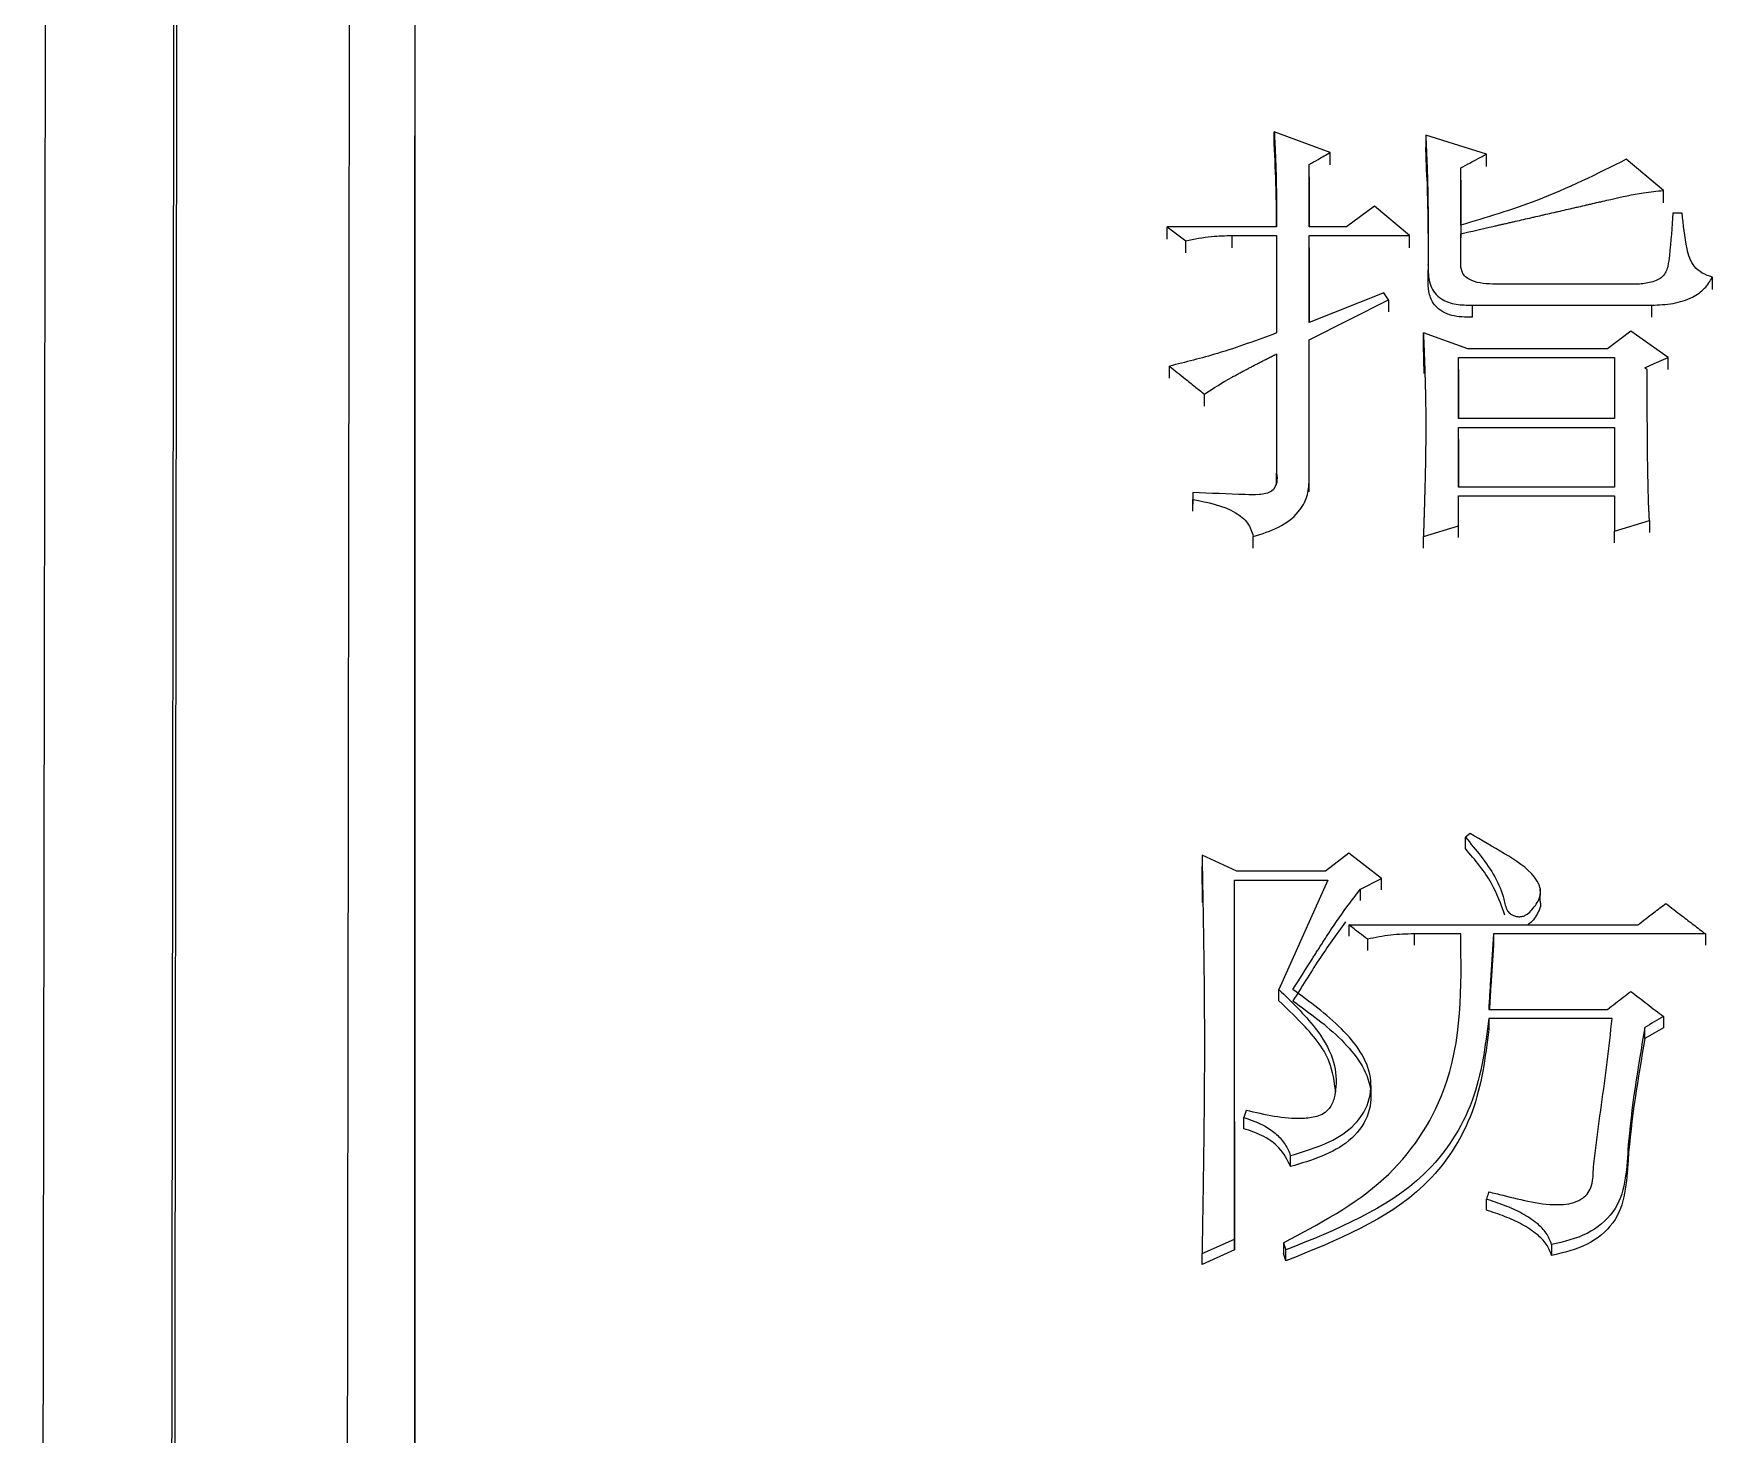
# Model space of a CAD drawing. Header units: millimetres. Extents: x 2085 to 4229, y 754 to 2271.
# Drawn here: x 2586.85 to 2594.64, y 2077.9 to 2084.4 of the extents above; entities that cross this region are included whole.
import ezdxf

# ---------------------------------------------------------------- set-up
doc = ezdxf.new("R2010")
doc.units = ezdxf.units.MM

msp = doc.modelspace()

# ---------------------------------------------------------------- linework, layer by layer
at = {"color": 7, "linetype": 'Continuous', "lineweight": 25}
for p, q in [((2592.8689, 2083.8504), (2592.6093, 2083.9466)), ((2592.6093, 2083.8892), (2592.6093, 2083.9466)), ((2588.6196, 2082.896), (2588.6196, 2083.9272)), ((2593.5937, 2083.8423), (2593.3124, 2083.9306)), ((2593.3124, 2083.9306), (2593.3124, 2083.8735)), ((2593.3174, 2083.7358), (2593.3124, 2083.8732)), ((2592.7716, 2083.5046), (2592.7716, 2083.7942)), ((2592.7716, 2083.7372), (2592.7716, 2083.7942)), ((2592.8689, 2083.7933), (2592.8689, 2083.8504)), ((2593.5937, 2083.7853), (2593.5937, 2083.8423)), ((2594.4158, 2083.6736), (2594.2428, 2083.8182)), ((2592.7716, 2083.737), (2592.7716, 2083.5046)), ((2593.4747, 2083.5127), (2593.4747, 2083.7781)), ((2593.4747, 2083.7212), (2593.4747, 2083.7781)), ((2593.4747, 2083.7209), (2593.4747, 2083.4559)), ((2594.4158, 2083.6168), (2594.4158, 2083.6736)), ((2593.0745, 2083.6012), (2592.9447, 2083.5046)), ((2593.2367, 2083.4643), (2593.0745, 2083.6012)), ((2594.5023, 2083.569), (2594.4591, 2083.569)), ((2592.1117, 2083.5046), (2592.1983, 2083.4401)), ((2592.6201, 2083.5046), (2592.1117, 2083.5046)), ((2592.1117, 2083.448), (2592.1117, 2083.5046)), ((2592.9447, 2083.5046), (2592.7716, 2083.5046)), ((2592.1983, 2083.3836), (2592.1983, 2083.4401)), ((2592.4146, 2083.4643), (2592.6201, 2083.4643)), ((2592.4146, 2083.4078), (2592.4146, 2083.4643)), ((2592.6201, 2083.4643), (2592.6201, 2083.0119)), ((2592.7716, 2083.4643), (2593.2367, 2083.4643)), ((2592.7716, 2083.0605), (2592.7716, 2083.4643)), ((2592.7716, 2083.4078), (2592.7716, 2083.4643)), ((2592.7716, 2083.4075), (2592.7716, 2083.0605)), ((2593.2367, 2083.4078), (2593.2367, 2083.4643)), ((2593.4747, 2083.3272), (2593.4747, 2083.4724)), ((2593.4747, 2083.4158), (2593.4747, 2083.4724)), ((2593.3233, 2083.2464), (2593.3233, 2083.303)), ((2594.643, 2083.2144), (2594.643, 2083.2707)), ((2593.1177, 2083.198), (2592.7716, 2083.0605)), ((2592.7716, 2082.9795), (2593.1394, 2083.1656)), ((2593.1394, 2083.1656), (2593.1177, 2083.198)), ((2593.1394, 2083.1656), (2593.1394, 2083.1094)), ((2594.2967, 2083.2384), (2593.637, 2083.2384)), ((2593.5288, 2083.1414), (2594.3617, 2083.1414)), ((2593.5288, 2083.085), (2593.5288, 2083.1414)), ((2594.3617, 2083.0852), (2594.3617, 2083.1414)), ((2593.5072, 2082.9389), (2593.3016, 2083.0119)), ((2593.3016, 2082.9559), (2593.3016, 2083.0119)), ((2594.2644, 2083.02), (2594.1562, 2082.9389)), ((2594.4374, 2082.8984), (2594.2644, 2083.02)), ((2592.7716, 2082.3291), (2592.7716, 2082.9795)), ((2592.7716, 2082.9235), (2592.7716, 2082.9795)), ((2593.3055, 2082.8238), (2593.3016, 2082.9557)), ((2594.1562, 2082.9389), (2593.5072, 2082.9389)), ((2592.1225, 2082.8019), (2592.1225, 2082.8579)), ((2592.6201, 2082.9146), (2592.6201, 2082.3617)), ((2593.4639, 2082.8984), (2594.1886, 2082.8984)), ((2593.4639, 2082.6142), (2593.4639, 2082.8984)), ((2593.4639, 2082.8425), (2593.4639, 2082.8984)), ((2594.1886, 2082.8984), (2594.1887, 2082.6142)), ((2594.4374, 2082.8425), (2594.4374, 2082.8984)), ((2593.4639, 2082.8424), (2593.4639, 2082.6142)), ((2594.3401, 2082.8416), (2594.3293, 2082.8497)), ((2592.2848, 2082.6723), (2592.2848, 2082.728)), ((2594.1887, 2082.6142), (2593.4639, 2082.6142)), ((2593.4639, 2082.5735), (2594.1887, 2082.5735)), ((2593.4639, 2082.2965), (2593.4639, 2082.5735)), ((2593.4639, 2082.518), (2593.4639, 2082.5735)), ((2594.1887, 2082.5735), (2594.1887, 2082.2965)), ((2593.4639, 2082.5179), (2593.4639, 2082.2965)), ((2592.6201, 2082.3064), (2592.6201, 2082.3617)), ((2592.7716, 2082.2739), (2592.7716, 2082.3291)), ((2592.2307, 2082.272), (2592.2307, 2082.2393)), ((2592.2307, 2082.1842), (2592.2307, 2082.2393)), ((2592.2307, 2082.236), (2592.2307, 2082.2168)), ((2594.1887, 2082.2965), (2593.4639, 2082.2965)), ((2593.4639, 2082.2556), (2594.1887, 2082.2556)), ((2593.4639, 2082.1168), (2593.4639, 2082.2556)), ((2593.4639, 2082.2006), (2593.4639, 2082.2556)), ((2594.1887, 2082.2556), (2594.1887, 2082.0922)), ((2593.3016, 2082.0677), (2593.4639, 2082.1168)), ((2593.4639, 2082.0618), (2593.4639, 2082.1168)), ((2594.1887, 2082.0922), (2594.3509, 2082.1413)), ((2594.1887, 2082.0373), (2594.1887, 2082.0922)), ((2594.3509, 2082.1413), (2594.3509, 2082.0863)), ((2592.512, 2082.0128), (2592.512, 2082.0677)), ((2593.3016, 2082.0128), (2593.3016, 2082.0677)), ((2593.518, 2080.6874), (2593.4964, 2080.6708)), ((2592.9555, 2080.5961), (2592.8473, 2080.5131)), ((2593.1069, 2080.4799), (2592.9555, 2080.5961)), ((2593.4964, 2080.6177), (2593.4964, 2080.6708)), ((2592.4363, 2080.5131), (2592.274, 2080.5878)), ((2592.274, 2080.5878), (2592.274, 2080.5348)), ((2592.2764, 2080.3684), (2592.274, 2080.5348)), ((2592.4254, 2080.4715), (2592.8581, 2080.4715)), ((2592.4255, 2078.8051), (2592.4254, 2080.4715)), ((2592.4254, 2080.4187), (2592.4254, 2080.4715)), ((2592.8473, 2080.5131), (2592.4363, 2080.5131)), ((2592.8581, 2080.4715), (2592.631, 2079.9634)), ((2593.0096, 2080.43), (2593.1069, 2080.4799)), ((2593.1069, 2080.427), (2593.1069, 2080.4799)), ((2593.0096, 2080.3772), (2593.0096, 2080.43)), ((2593.8441, 2080.4211), (2593.8441, 2080.4304)), ((2593.8441, 2080.3773), (2593.8441, 2080.4085)), ((2592.9555, 2080.2636), (2594.2968, 2080.2636)), ((2592.9555, 2080.2636), (2592.9555, 2080.211)), ((2593.4747, 2080.222), (2593.2584, 2080.222)), ((2593.2584, 2080.222), (2593.2584, 2080.1694)), ((2594.6105, 2080.222), (2593.6262, 2080.222)), ((2593.6262, 2080.222), (2593.6262, 2080.1694)), ((2594.6105, 2080.222), (2594.6105, 2080.1694)), ((2593.042, 2080.197), (2593.042, 2080.1445)), ((2592.631, 2079.9112), (2592.631, 2079.9634)), ((2593.6045, 2079.8716), (2594.1562, 2079.8716)), ((2594.1778, 2079.8298), (2593.6045, 2079.8298)), ((2593.6045, 2079.8298), (2593.6045, 2079.7777)), ((2594.4158, 2079.8381), (2594.4158, 2079.7861)), ((2594.3293, 2079.736), (2594.3293, 2079.788)), ((2594.4158, 2079.7861), (2594.3293, 2079.736)), ((2593.0584, 2079.4665), (2593.0584, 2079.5182)), ((2592.4255, 2079.3509), (2592.4255, 2078.7544)), ((2592.4795, 2079.4026), (2592.4687, 2079.369)), ((2592.4687, 2079.3175), (2592.4687, 2079.369)), ((2592.6851, 2079.1413), (2592.6851, 2079.1926)), ((2593.5937, 2078.9396), (2593.5937, 2078.9906)), ((2592.274, 2078.7376), (2592.4255, 2078.8051)), ((2592.4255, 2078.7544), (2592.4255, 2078.8051)), ((2592.4255, 2078.7544), (2592.274, 2078.6869)), ((2592.274, 2078.6869), (2592.274, 2078.7376)), ((2592.6526, 2078.7882), (2592.6634, 2078.7545)), ((2592.6634, 2078.7038), (2592.6526, 2078.7375)), ((2592.6634, 2078.7038), (2592.6634, 2078.7545)), ((2593.8966, 2078.7798), (2593.8966, 2078.7291))]:
    msp.add_line(p, q, dxfattribs=at)
at = {"color": 7, "linetype": 'Continuous', "lineweight": 25, "flags": 128}
for points in [[(2594.3293, 2082.8497), (2594.3732, 2082.8695), (2594.4053, 2082.884), (2594.4374, 2082.8984)], [(2592.6526, 2078.7882), (2592.6526, 2078.7676), (2592.6526, 2078.7525), (2592.6526, 2078.7375)]]:
    msp.add_lwpolyline(points, dxfattribs=at)
at = {"color": 7, "linetype": 'Continuous', "lineweight": 25}
for points, knots in [([(2588.6191, 2115.6775), (2588.6191, 2115.5735), (2588.6192, 2115.0527), (2588.6192, 2113.6858), (2588.6193, 2111.5259), (2588.6193, 2108.9075), (2588.6194, 2106.445), (2588.6194, 2102.9372), (2588.6194, 2099.7942), (2588.6195, 2095.4791), (2588.6195, 2090.792), (2588.6196, 2085.6598), (2588.6196, 2080.2363), (2588.6197, 2075.6776), (2588.6197, 2069.7551), (2588.6198, 2064.8493), (2588.6199, 2058.1704), (2588.62, 2053.8776), (2588.62, 2050.8765)], [0, 0, 0, 0, 0.020124, 0.100733, 0.181328, 0.221587, 0.302184, 0.342442, 0.423039, 0.463298, 0.543894, 0.624491, 0.664749, 0.745346, 0.785604, 0.8662, 0.906458, 1, 1, 1, 1]), ([(2586.9505, 2114.7295), (2586.9506, 2114.7578), (2586.9509, 2114.8462), (2586.9496, 2113.8599), (2586.9466, 2111.847), (2586.942, 2108.7843), (2586.9368, 2105.396), (2586.9317, 2102.0587), (2586.927, 2098.989), (2586.9215, 2095.3456), (2586.9149, 2091.0749), (2586.9077, 2086.4291), (2586.9, 2081.4823), (2586.8918, 2076.312), (2586.8828, 2070.6277), (2586.8729, 2064.4306), (2586.8622, 2057.7468), (2586.8546, 2053.0561), (2586.8508, 2050.662)], [0, 0, 0, 0, 0.039342, 0.122943, 0.206183, 0.289063, 0.371582, 0.416612, 0.465601, 0.518547, 0.575452, 0.636313, 0.690059, 0.746552, 0.805793, 0.867782, 0.932518, 1, 1, 1, 1]), ([(2587.4558, 2050.5265), (2587.4603, 2053.8258), (2587.4695, 2060.4242), (2587.4824, 2069.8543), (2587.4944, 2078.7349), (2587.5054, 2086.8926), (2587.5151, 2094.1929), (2587.5234, 2100.5107), (2587.5301, 2105.7328), (2587.5352, 2109.7893), (2587.5384, 2112.5373), (2587.5398, 2113.9834), (2587.5394, 2113.9601), (2587.5393, 2113.9514)], [0, 0, 0, 0, 0.094309, 0.188619, 0.282928, 0.377238, 0.471547, 0.565857, 0.660166, 0.754475, 0.848785, 0.943094, 1, 1, 1, 1]), ([(2587.4697, 2050.4778), (2587.473, 2052.8635), (2587.4795, 2057.5701), (2587.4888, 2064.3193), (2587.4975, 2070.6619), (2587.5055, 2076.557), (2587.5128, 2081.9877), (2587.5205, 2087.7206), (2587.5282, 2093.4893), (2587.5354, 2098.9696), (2587.5412, 2103.4367), (2587.5457, 2106.9598), (2587.5489, 2109.6218), (2587.5512, 2111.5247), (2587.5525, 2112.7434), (2587.5531, 2113.4604), (2587.5529, 2113.4913), (2587.5528, 2113.506)], [0, 0, 0, 0, 0.06854, 0.13522, 0.200041, 0.263001, 0.324101, 0.38334, 0.468684, 0.549845, 0.626823, 0.699617, 0.768227, 0.832652, 0.892892, 0.948946, 1, 1, 1, 1]), ([(2588.3509, 2112.7522), (2588.351, 2112.7642), (2588.3513, 2112.8765), (2588.351, 2112.5238), (2588.3506, 2111.9539), (2588.35, 2111.4072), (2588.3493, 2110.733), (2588.3483, 2109.9249), (2588.3472, 2108.985), (2588.3459, 2107.9134), (2588.3438, 2106.2039), (2588.3405, 2103.5177), (2588.3353, 2099.3679), (2588.3286, 2094.1516), (2588.3212, 2088.5447), (2588.3136, 2082.8675), (2588.3062, 2077.4004), (2588.298, 2071.3875), (2588.2889, 2064.8399), (2588.2792, 2057.7971), (2588.2724, 2052.8548), (2588.2689, 2050.3407)], [0, 0, 0, 0, 0.008365, 0.077995, 0.107986, 0.138061, 0.168221, 0.198465, 0.228793, 0.259205, 0.289702, 0.358895, 0.433683, 0.514064, 0.600037, 0.66048, 0.723411, 0.788828, 0.856732, 0.927123, 1, 1, 1, 1]), ([(2592.6093, 2083.9466), (2592.6094, 2083.9442), (2592.6097, 2083.9394), (2592.61, 2083.9322), (2592.6104, 2083.9249), (2592.6108, 2083.9177), (2592.6111, 2083.9105), (2592.6115, 2083.9032), (2592.6119, 2083.896), (2592.6122, 2083.8887), (2592.6126, 2083.8815), (2592.6129, 2083.8743), (2592.6132, 2083.867), (2592.6136, 2083.8598), (2592.6139, 2083.8526), (2592.6142, 2083.8453), (2592.6145, 2083.8381), (2592.6148, 2083.8308), (2592.6151, 2083.8236), (2592.6154, 2083.8163), (2592.6157, 2083.8091), (2592.6159, 2083.8031), (2592.6162, 2083.797), (2592.6164, 2083.791), (2592.6166, 2083.7837), (2592.6169, 2083.7765), (2592.6171, 2083.7692), (2592.6173, 2083.762), (2592.6175, 2083.7547), (2592.6177, 2083.7475), (2592.6179, 2083.7402), (2592.618, 2083.7342), (2592.6181, 2083.7281), (2592.6183, 2083.7221), (2592.6184, 2083.7148), (2592.6186, 2083.7076), (2592.6187, 2083.7003), (2592.6188, 2083.6931), (2592.6189, 2083.6858), (2592.619, 2083.6785), (2592.6191, 2083.6713), (2592.6192, 2083.664), (2592.6193, 2083.658), (2592.6194, 2083.6519), (2592.6194, 2083.6459), (2592.6195, 2083.6386), (2592.6196, 2083.6313), (2592.6196, 2083.6241), (2592.6197, 2083.6168), (2592.6197, 2083.6096), (2592.6198, 2083.6023), (2592.6198, 2083.595), (2592.6199, 2083.589), (2592.6199, 2083.5829), (2592.6199, 2083.5769), (2592.6199, 2083.5696), (2592.62, 2083.5623), (2592.62, 2083.5551), (2592.62, 2083.5478), (2592.62, 2083.5405), (2592.6201, 2083.5332), (2592.6201, 2083.526), (2592.6201, 2083.5199), (2592.6201, 2083.5128), (2592.6201, 2083.5081), (2592.6201, 2083.5046)], [0, 0, 0, 0, 0.01641, 0.03282, 0.04923, 0.06564, 0.08205, 0.098461, 0.114871, 0.131281, 0.147691, 0.164101, 0.180511, 0.196921, 0.213331, 0.229741, 0.246151, 0.262561, 0.278972, 0.295382, 0.311792, 0.328202, 0.336407, 0.352817, 0.369227, 0.385637, 0.402047, 0.418457, 0.434867, 0.451278, 0.467688, 0.484098, 0.492303, 0.508713, 0.525123, 0.541533, 0.557943, 0.574353, 0.590763, 0.607173, 0.623583, 0.639994, 0.656404, 0.664609, 0.681019, 0.697429, 0.713839, 0.730249, 0.746659, 0.763069, 0.779479, 0.795889, 0.8123, 0.820505, 0.836915, 0.853325, 0.869735, 0.886145, 0.902555, 0.918965, 0.935375, 0.951785, 0.968195, 0.9764, 1, 1, 1, 1]), ([(2592.6199, 2083.5046), (2592.6199, 2083.5244), (2592.6198, 2083.583), (2592.6178, 2083.7114), (2592.6127, 2083.8196), (2592.6093, 2083.8892)], [0, 0, 0, 0, 0.154244, 0.455917, 1, 1, 1, 1]), ([(2593.3124, 2083.9306), (2593.3127, 2083.9244), (2593.3131, 2083.9151), (2593.3137, 2083.9027), (2593.3141, 2083.8934), (2593.3145, 2083.8842), (2593.3149, 2083.8749), (2593.3153, 2083.8656), (2593.3158, 2083.8532), (2593.3164, 2083.8377), (2593.3172, 2083.8191), (2593.3179, 2083.8005), (2593.3193, 2083.7633), (2593.3204, 2083.7261), (2593.3214, 2083.6888), (2593.3218, 2083.6702), (2593.3221, 2083.6516), (2593.3225, 2083.6329), (2593.3227, 2083.6143), (2593.323, 2083.5894), (2593.3233, 2083.5646), (2593.3235, 2083.5397), (2593.3236, 2083.521), (2593.3236, 2083.5024), (2593.3237, 2083.4837), (2593.3237, 2083.4681), (2593.3237, 2083.4557), (2593.3237, 2083.4464), (2593.3237, 2083.437), (2593.3237, 2083.4277), (2593.3237, 2083.4183), (2593.3236, 2083.409), (2593.3236, 2083.3996), (2593.3236, 2083.3903), (2593.3236, 2083.3778), (2593.3235, 2083.3654), (2593.3235, 2083.3529), (2593.3234, 2083.3436), (2593.3234, 2083.3358), (2593.3234, 2083.3295), (2593.3234, 2083.3249), (2593.3233, 2083.3202), (2593.3233, 2083.3155), (2593.3233, 2083.3098), (2593.3233, 2083.3056), (2593.3233, 2083.303)], [0, 0, 0, 0, 0.0297, 0.04455, 0.0594, 0.07425, 0.0891, 0.10395, 0.1188, 0.1485, 0.1782, 0.2079, 0.237599, 0.3564, 0.3861, 0.4158, 0.4455, 0.4752, 0.5049, 0.5346, 0.594, 0.6237, 0.6534, 0.6831, 0.7128, 0.742499, 0.757349, 0.772199, 0.787049, 0.801899, 0.816749, 0.831599, 0.846449, 0.861299, 0.876149, 0.905849, 0.920699, 0.935549, 0.950399, 0.957824, 0.965249, 0.972674, 0.980099, 0.987524, 1, 1, 1, 1]), ([(2592.7716, 2083.7942), (2592.7852, 2083.802), (2592.8082, 2083.8153), (2592.8407, 2083.8341), (2592.8595, 2083.8449), (2592.8689, 2083.8504)], [0, 0, 0, 0, 0.419954, 0.709976, 1, 1, 1, 1]), ([(2593.4747, 2083.7781), (2593.4886, 2083.7856), (2593.5154, 2083.8001), (2593.5551, 2083.8215), (2593.5808, 2083.8354), (2593.5937, 2083.8423)], [0, 0, 0, 0, 0.350984, 0.675491, 1, 1, 1, 1]), ([(2594.2428, 2083.8182), (2594.1069, 2083.7501), (2593.8628, 2083.6278), (2593.5939, 2083.5481), (2593.4747, 2083.5127)], [0, 0, 0, 0, 0.5565668, 1, 1, 1, 1]), ([(2593.3178, 2083.7362), (2593.3179, 2083.7323), (2593.3184, 2083.7013), (2593.3229, 2083.534), (2593.3232, 2083.4147), (2593.3233, 2083.3529), (2593.3233, 2083.3307), (2593.3233, 2083.3268), (2593.3233, 2083.3278), (2593.3233, 2083.3282)], [0, 0, 0, 0, 0.068293, 0.542837, 0.809759, 0.931747, 0.959329, 0.986395, 1, 1, 1, 1]), ([(2593.4747, 2083.4724), (2593.5249, 2083.4839), (2593.5814, 2083.4968), (2593.6442, 2083.5112), (2593.6599, 2083.5148), (2593.6756, 2083.5184), (2593.6881, 2083.5213), (2593.7038, 2083.5249), (2593.7258, 2083.5299), (2593.7572, 2083.5371), (2593.7886, 2083.5443), (2593.8199, 2083.5515), (2593.8451, 2083.5573), (2593.8764, 2083.5645), (2593.9015, 2083.5703), (2593.9455, 2083.5804), (2593.9831, 2083.589), (2594.027, 2083.5991), (2594.0521, 2083.6049), (2594.0835, 2083.6121), (2594.1086, 2083.6179), (2594.14, 2083.6252), (2594.209, 2083.6411), (2594.3022, 2083.6619), (2594.3849, 2083.6704), (2594.4158, 2083.6736)], [0, 0, 0, 0, 0.1607092, 0.1807979, 0.2008865, 0.2109308, 0.2310195, 0.2410638, 0.2611525, 0.3013298, 0.3415071, 0.3615958, 0.4017731, 0.4218617, 0.462039, 0.4821277, 0.5624823, 0.582571, 0.6227483, 0.6428369, 0.6830142, 0.7031029, 0.7432802, 0.9040946, 1, 1, 1, 1]), ([(2594.4591, 2083.569), (2594.4548, 2083.5032), (2594.4494, 2083.4203), (2594.4378, 2083.3219), (2594.4185, 2083.2701), (2594.359, 2083.2445), (2594.3177, 2083.2404), (2594.2967, 2083.2384)], [0, 0, 0, 0, 0.489877, 0.617073, 0.743751, 0.869803, 1, 1, 1, 1]), ([(2594.643, 2083.2707), (2594.6267, 2083.2764), (2594.5946, 2083.2877), (2594.5438, 2083.3302), (2594.5164, 2083.4302), (2594.5079, 2083.514), (2594.5023, 2083.569)], [0, 0, 0, 0, 0.1278182, 0.252018, 0.5084072, 1, 1, 1, 1]), ([(2592.1983, 2083.4401), (2592.238, 2083.4481), (2592.3092, 2083.4625), (2592.3823, 2083.4638), (2592.4146, 2083.4643)], [0, 0, 0, 0, 0.558835, 1, 1, 1, 1]), ([(2593.637, 2083.2384), (2593.5979, 2083.2397), (2593.5489, 2083.2414), (2593.5014, 2083.268), (2593.4789, 2083.2916), (2593.4763, 2083.3133), (2593.4747, 2083.3272)], [0, 0, 0, 0, 0.51629, 0.647429, 0.774862, 1, 1, 1, 1]), ([(2593.3233, 2083.303), (2593.3247, 2083.2787), (2593.3277, 2083.2298), (2593.3758, 2083.167), (2593.4532, 2083.1417), (2593.5034, 2083.1415), (2593.5288, 2083.1414)], [0, 0, 0, 0, 0.26803, 0.540931, 0.767912, 1, 1, 1, 1]), ([(2593.5288, 2083.085), (2593.4962, 2083.0852), (2593.4326, 2083.0855), (2593.3554, 2083.1284), (2593.3265, 2083.1894), (2593.3243, 2083.2275), (2593.3233, 2083.2464)], [0, 0, 0, 0, 0.294945, 0.576546, 0.789412, 1, 1, 1, 1]), ([(2594.3617, 2083.1414), (2594.3948, 2083.1426), (2594.4604, 2083.1451), (2594.5467, 2083.1719), (2594.61, 2083.2166), (2594.6321, 2083.2529), (2594.643, 2083.2707)], [0, 0, 0, 0, 0.288794, 0.57293, 0.789593, 1, 1, 1, 1]), ([(2592.6201, 2083.0119), (2592.5296, 2082.9784), (2592.3675, 2082.9185), (2592.1975, 2082.8764), (2592.1225, 2082.8579)], [0, 0, 0, 0, 0.558886, 1, 1, 1, 1]), ([(2593.3016, 2083.0119), (2593.3019, 2083.0056), (2593.3022, 2082.9962), (2593.3027, 2082.9837), (2593.3031, 2082.9743), (2593.3035, 2082.9649), (2593.3038, 2082.9555), (2593.3042, 2082.9461), (2593.3046, 2082.9367), (2593.3049, 2082.9272), (2593.3053, 2082.9178), (2593.3056, 2082.9084), (2593.306, 2082.899), (2593.3063, 2082.8896), (2593.3066, 2082.8802), (2593.307, 2082.8708), (2593.3073, 2082.8614), (2593.3076, 2082.852), (2593.308, 2082.8394), (2593.3085, 2082.8237), (2593.3091, 2082.8049), (2593.3096, 2082.786), (2593.3101, 2082.7672), (2593.3106, 2082.7483), (2593.311, 2082.7295), (2593.3114, 2082.7106), (2593.312, 2082.6729), (2593.3124, 2082.6351), (2593.3125, 2082.5974), (2593.3125, 2082.5785), (2593.3125, 2082.5533), (2593.3123, 2082.5218), (2593.312, 2082.484), (2593.3115, 2082.4461), (2593.3109, 2082.4083), (2593.3103, 2082.3767), (2593.3096, 2082.3452), (2593.309, 2082.3199), (2593.3084, 2082.2947), (2593.3079, 2082.2757), (2593.3074, 2082.2568), (2593.3069, 2082.241), (2593.3066, 2082.2284), (2593.3063, 2082.2189), (2593.306, 2082.2094), (2593.3058, 2082.1999), (2593.3055, 2082.1904), (2593.3052, 2082.181), (2593.3049, 2082.1715), (2593.3046, 2082.162), (2593.3043, 2082.1525), (2593.304, 2082.143), (2593.3037, 2082.1335), (2593.3035, 2082.1256), (2593.3033, 2082.1193), (2593.3031, 2082.1146), (2593.303, 2082.1098), (2593.3028, 2082.1051), (2593.3027, 2082.1003), (2593.3025, 2082.0956), (2593.3024, 2082.0908), (2593.3022, 2082.0861), (2593.3021, 2082.0814), (2593.3019, 2082.0752), (2593.3017, 2082.0707), (2593.3016, 2082.0677)], [0, 0, 0, 0, 0.020012, 0.030018, 0.040024, 0.050031, 0.060037, 0.070043, 0.080049, 0.090055, 0.100061, 0.110067, 0.120073, 0.130079, 0.140086, 0.150092, 0.160098, 0.170104, 0.18011, 0.200122, 0.220134, 0.240147, 0.260159, 0.280171, 0.300183, 0.320196, 0.340208, 0.420258, 0.44027, 0.460282, 0.480294, 0.520319, 0.560343, 0.600368, 0.640392, 0.680417, 0.700429, 0.740454, 0.760466, 0.780478, 0.80049, 0.820502, 0.830509, 0.840515, 0.850521, 0.860527, 0.870533, 0.880539, 0.890545, 0.900551, 0.910557, 0.920564, 0.93057, 0.940576, 0.945579, 0.950582, 0.955585, 0.960588, 0.965591, 0.970594, 0.975597, 0.9806, 0.985603, 0.990606, 1, 1, 1, 1]), ([(2588.62, 2051.7963), (2588.62, 2052.103), (2588.62, 2055.0019), (2588.6199, 2060.4278), (2588.6198, 2066.6454), (2588.6197, 2072.6805), (2588.6196, 2077.3105), (2588.6196, 2081.1214), (2588.6196, 2082.5647), (2588.6196, 2082.9616)], [0, 0, 0, 0, 0.027476, 0.259697, 0.491874, 0.607849, 0.840033, 0.956008, 1, 1, 1, 1]), ([(2592.1225, 2082.8579), (2592.1468, 2082.8385), (2592.1859, 2082.8072), (2592.24, 2082.7639), (2592.2699, 2082.7399), (2592.2848, 2082.728)], [0, 0, 0, 0, 0.447792, 0.723896, 1, 1, 1, 1]), ([(2592.2848, 2082.728), (2592.3269, 2082.7552), (2592.3717, 2082.7841), (2592.4219, 2082.8114), (2592.433, 2082.8175), (2592.4442, 2082.8235), (2592.4553, 2082.8295), (2592.4665, 2082.8354), (2592.4778, 2082.8414), (2592.489, 2082.8473), (2592.4974, 2082.8517), (2592.5087, 2082.8576), (2592.52, 2082.8634), (2592.5299, 2082.8685), (2592.5369, 2082.8721), (2592.5426, 2082.8751), (2592.5482, 2082.878), (2592.5539, 2082.8809), (2592.5596, 2082.8838), (2592.5652, 2082.8867), (2592.5695, 2082.8888), (2592.5751, 2082.8917), (2592.5808, 2082.8946), (2592.5865, 2082.8975), (2592.5907, 2082.8997), (2592.5964, 2082.9025), (2592.602, 2082.9054), (2592.6077, 2082.9083), (2592.6133, 2082.9111), (2592.6174, 2082.9132), (2592.6201, 2082.9146)], [0, 0, 0, 0, 0.396041, 0.420732, 0.445423, 0.494806, 0.519497, 0.544188, 0.59357, 0.618261, 0.642952, 0.667643, 0.717025, 0.741716, 0.754061, 0.778752, 0.791098, 0.803443, 0.828134, 0.84048, 0.852825, 0.865171, 0.889862, 0.902207, 0.914553, 0.926898, 0.951589, 0.963935, 0.97628, 1, 1, 1, 1]), ([(2594.3509, 2082.1413), (2594.3507, 2082.1441), (2594.3504, 2082.1498), (2594.3499, 2082.1584), (2594.3493, 2082.1698), (2594.3487, 2082.1812), (2594.3481, 2082.1927), (2594.3477, 2082.2012), (2594.3471, 2082.2126), (2594.3466, 2082.224), (2594.346, 2082.244), (2594.3451, 2082.2811), (2594.3434, 2082.361), (2594.3418, 2082.4522), (2594.3413, 2082.5319), (2594.341, 2082.5717), (2594.3409, 2082.5945), (2594.3408, 2082.6115), (2594.3407, 2082.6258), (2594.3406, 2082.64), (2594.3406, 2082.6513), (2594.3405, 2082.6627), (2594.3405, 2082.6741), (2594.3404, 2082.6854), (2594.3404, 2082.6968), (2594.3404, 2082.7053), (2594.3403, 2082.7167), (2594.3403, 2082.7281), (2594.3403, 2082.7394), (2594.3403, 2082.7508), (2594.3402, 2082.7621), (2594.3402, 2082.7735), (2594.3402, 2082.782), (2594.3402, 2082.7891), (2594.3402, 2082.7962), (2594.3402, 2082.8019), (2594.3401, 2082.8076), (2594.3401, 2082.8118), (2594.3401, 2082.8175), (2594.3401, 2082.8232), (2594.3401, 2082.8288), (2594.3401, 2082.8345), (2594.3401, 2082.8388), (2594.3401, 2082.8416)], [0, 0, 0, 0, 0.012194, 0.024389, 0.036583, 0.060972, 0.073167, 0.085361, 0.097556, 0.121945, 0.134139, 0.182918, 0.280473, 0.475585, 0.573141, 0.621919, 0.646308, 0.670697, 0.695086, 0.70728, 0.731669, 0.743863, 0.756058, 0.780447, 0.792641, 0.804836, 0.81703, 0.841419, 0.853613, 0.865808, 0.890197, 0.902391, 0.914586, 0.92678, 0.932877, 0.945072, 0.951169, 0.957266, 0.963363, 0.975558, 0.981655, 0.987752, 1, 1, 1, 1]), ([(2592.6203, 2082.3617), (2592.6219, 2082.3471), (2592.6252, 2082.3176), (2592.6008, 2082.2699), (2592.5368, 2082.2597), (2592.416, 2082.2626), (2592.3126, 2082.2678), (2592.2307, 2082.272)], [0, 0, 0, 0, 0.111377, 0.22453, 0.350906, 0.486016, 1, 1, 1, 1]), ([(2592.512, 2082.0677), (2592.5525, 2082.0798), (2592.6321, 2082.1037), (2592.7205, 2082.1706), (2592.7661, 2082.2508), (2592.7698, 2082.3031), (2592.7716, 2082.3291)], [0, 0, 0, 0, 0.291847, 0.573788, 0.788346, 1, 1, 1, 1]), ([(2592.2307, 2082.2393), (2592.3011, 2082.2255), (2592.3981, 2082.2064), (2592.4914, 2082.1322), (2592.5052, 2082.0889), (2592.512, 2082.0677)], [0, 0, 0, 0, 0.573358, 0.790473, 1, 1, 1, 1]), ([(2593.4964, 2080.6708), (2593.521, 2080.6414), (2593.5951, 2080.5529), (2593.6683, 2080.4389), (2593.6827, 2080.3393), (2593.7049, 2080.3146), (2593.7235, 2080.3049), (2593.7435, 2080.3009), (2593.7625, 2080.3028), (2593.7822, 2080.3115), (2593.81, 2080.3369), (2593.8352, 2080.3716), (2593.8481, 2080.4133), (2593.8408, 2080.4501), (2593.7967, 2080.5209), (2593.6769, 2080.597), (2593.5715, 2080.657), (2593.518, 2080.6874)], [0, 0, 0, 0, 0.109651, 0.330682, 0.3864, 0.404634, 0.422868, 0.441529, 0.456387, 0.471247, 0.497612, 0.560433, 0.593185, 0.625961, 0.670922, 0.833212, 1, 1, 1, 1]), ([(2593.6798, 2080.3095), (2593.6619, 2080.3594), (2593.6219, 2080.471), (2593.5411, 2080.5654), (2593.4964, 2080.6177)], [0, 0, 0, 0, 0.446588, 1, 1, 1, 1]), ([(2592.274, 2080.5878), (2592.2743, 2080.5721), (2592.2748, 2080.5485), (2592.2754, 2080.5171), (2592.2758, 2080.4935), (2592.2762, 2080.4699), (2592.2767, 2080.4463), (2592.2771, 2080.4227), (2592.2776, 2080.3991), (2592.278, 2080.3754), (2592.2785, 2080.3439), (2592.2791, 2080.3124), (2592.2796, 2080.2809), (2592.28, 2080.2573), (2592.2805, 2080.2257), (2592.281, 2080.1942), (2592.2815, 2080.1626), (2592.2818, 2080.1389), (2592.2821, 2080.1153), (2592.2825, 2080.0837), (2592.2829, 2080.0521), (2592.2833, 2080.0205), (2592.2835, 2079.9968), (2592.2838, 2079.9731), (2592.284, 2079.9414), (2592.2843, 2079.9098), (2592.2845, 2079.8782), (2592.2846, 2079.8584), (2592.2847, 2079.8426), (2592.2847, 2079.8307), (2592.2848, 2079.8188), (2592.2849, 2079.803), (2592.2849, 2079.7871), (2592.2849, 2079.7713), (2592.285, 2079.7594), (2592.285, 2079.7475), (2592.285, 2079.7357), (2592.285, 2079.7238), (2592.285, 2079.7139), (2592.285, 2079.7059), (2592.285, 2079.7), (2592.285, 2079.6921), (2592.285, 2079.6842), (2592.285, 2079.6762), (2592.285, 2079.6683), (2592.285, 2079.6584), (2592.2849, 2079.6465), (2592.2849, 2079.6306), (2592.2849, 2079.6148), (2592.2848, 2079.5989), (2592.2848, 2079.587), (2592.2847, 2079.5711), (2592.2846, 2079.5513), (2592.2845, 2079.5275), (2592.2843, 2079.5037), (2592.2842, 2079.4799), (2592.2839, 2079.4481), (2592.2837, 2079.4163), (2592.2834, 2079.3845), (2592.2831, 2079.3607), (2592.2829, 2079.3368), (2592.2826, 2079.305), (2592.2822, 2079.2732), (2592.2818, 2079.2414), (2592.2815, 2079.2175), (2592.2812, 2079.1936), (2592.2808, 2079.1618), (2592.2803, 2079.1299), (2592.2798, 2079.098), (2592.2795, 2079.0741), (2592.279, 2079.0423), (2592.2785, 2079.0104), (2592.278, 2078.9785), (2592.2776, 2078.9545), (2592.2772, 2078.9306), (2592.2767, 2078.8987), (2592.2762, 2078.8667), (2592.2757, 2078.8348), (2592.2753, 2078.8108), (2592.2747, 2078.7784), (2592.2743, 2078.754), (2592.274, 2078.7376)], [0, 0, 0, 0, 0.025705, 0.038557, 0.05141, 0.064262, 0.077115, 0.089967, 0.102819, 0.115672, 0.128524, 0.154229, 0.167082, 0.179934, 0.192786, 0.218491, 0.231344, 0.244196, 0.257049, 0.269901, 0.295606, 0.308458, 0.321311, 0.334163, 0.347016, 0.37272, 0.385573, 0.398425, 0.404851, 0.411278, 0.417704, 0.42413, 0.436983, 0.443409, 0.449835, 0.456261, 0.462687, 0.469114, 0.47554, 0.478753, 0.481966, 0.485179, 0.491605, 0.494818, 0.498032, 0.504458, 0.510884, 0.51731, 0.530163, 0.536589, 0.543015, 0.549441, 0.562294, 0.575146, 0.587999, 0.600851, 0.613703, 0.639408, 0.652261, 0.665113, 0.677966, 0.690818, 0.716523, 0.729375, 0.742228, 0.75508, 0.767933, 0.793637, 0.80649, 0.819342, 0.832195, 0.857899, 0.870752, 0.883604, 0.896457, 0.909309, 0.935014, 0.947866, 0.960719, 0.973571, 1, 1, 1, 1]), ([(2592.6959, 2079.9634), (2592.7255, 2080.0105), (2592.7588, 2080.0635), (2592.7961, 2080.1222), (2592.8054, 2080.1369), (2592.8148, 2080.1515), (2592.8241, 2080.1662), (2592.8335, 2080.1808), (2592.8467, 2080.2013), (2592.8862, 2080.2627), (2592.9409, 2080.3427), (2592.9927, 2080.4085), (2593.0096, 2080.43)], [0, 0, 0, 0, 0.297523, 0.334713, 0.371903, 0.390498, 0.427689, 0.464879, 0.483474, 0.557855, 0.855503, 1, 1, 1, 1]), ([(2593.8419, 2080.377), (2593.8436, 2080.3705), (2593.8482, 2080.3526), (2593.8306, 2080.3143), (2593.8106, 2080.2814), (2593.7884, 2080.2656), (2593.7856, 2080.2636)], [0, 0, 0, 0, 0.152794, 0.423866, 0.927502, 1, 1, 1, 1]), ([(2594.2968, 2080.2636), (2594.3093, 2080.2732), (2594.3343, 2080.2924), (2594.3776, 2080.3257), (2594.4083, 2080.3494), (2594.4267, 2080.3635)], [0, 0, 0, 0, 0.288432, 0.576865, 1, 1, 1, 1]), ([(2594.4267, 2080.3635), (2594.4516, 2080.3443), (2594.4947, 2080.3111), (2594.556, 2080.2639), (2594.5924, 2080.236), (2594.6105, 2080.222)], [0, 0, 0, 0, 0.407194, 0.703597, 1, 1, 1, 1]), ([(2592.6526, 2078.7882), (2592.8188, 2078.8764), (2593.1438, 2079.0488), (2593.4853, 2079.568), (2593.4787, 2079.9748), (2593.4747, 2080.222)], [0, 0, 0, 0, 0.291092, 0.569283, 1, 1, 1, 1]), ([(2592.9397, 2080.2774), (2592.8977, 2080.2194), (2592.8335, 2080.1307), (2592.7561, 2080.0067), (2592.716, 2079.943), (2592.6959, 2079.9112)], [0, 0, 0, 0, 0.485895, 0.742945, 1, 1, 1, 1]), ([(2593.042, 2080.197), (2593.0296, 2080.2066), (2593.0089, 2080.2225), (2592.98, 2080.2447), (2592.9637, 2080.2573), (2592.9555, 2080.2636)], [0, 0, 0, 0, 0.432643, 0.716321, 1, 1, 1, 1]), ([(2593.2584, 2080.222), (2593.2221, 2080.2212), (2593.1489, 2080.2197), (2593.0779, 2080.2046), (2593.042, 2080.197)], [0, 0, 0, 0, 0.495714, 1, 1, 1, 1]), ([(2593.6262, 2080.222), (2593.6223, 2080.1586), (2593.6167, 2080.0686), (2593.6095, 2079.9518), (2593.6062, 2079.8983), (2593.6045, 2079.8716)], [0, 0, 0, 0, 0.542952, 0.771476, 1, 1, 1, 1]), ([(2593.6262, 2080.1694), (2593.6223, 2080.1061), (2593.6161, 2080.0069), (2593.61, 2079.9075), (2593.6078, 2079.8716)], [0, 0, 0, 0, 0.638679, 1, 1, 1, 1]), ([(2592.631, 2079.9634), (2592.6902, 2079.9062), (2592.7905, 2079.8093), (2592.8869, 2079.654), (2592.9002, 2079.538), (2592.8894, 2079.46), (2592.8714, 2079.4155), (2592.8399, 2079.3869), (2592.7974, 2079.3696), (2592.674, 2079.3561), (2592.5659, 2079.3819), (2592.4795, 2079.4026)], [0, 0, 0, 0, 0.236471, 0.400892, 0.534168, 0.588802, 0.643894, 0.675813, 0.707612, 0.766357, 1, 1, 1, 1]), ([(2592.8945, 2079.4881), (2592.8881, 2079.5357), (2592.872, 2079.6554), (2592.755, 2079.7922), (2592.6653, 2079.8783), (2592.631, 2079.9112)], [0, 0, 0, 0, 0.289302, 0.728342, 1, 1, 1, 1]), ([(2592.6851, 2079.1926), (2592.7843, 2079.2227), (2592.9341, 2079.2682), (2593.0518, 2079.421), (2593.0719, 2079.5999), (2592.9274, 2079.7956), (2592.7741, 2079.9067), (2592.6959, 2079.9634)], [0, 0, 0, 0, 0.250217, 0.37779, 0.502112, 0.745933, 1, 1, 1, 1]), ([(2592.6959, 2079.9112), (2592.7741, 2079.8546), (2592.9274, 2079.7436), (2593.0719, 2079.5482), (2593.0518, 2079.3694), (2592.934, 2079.2168), (2592.7843, 2079.1714), (2592.6851, 2079.1413)], [0, 0, 0, 0, 0.254102, 0.497856, 0.622112, 0.749663, 1, 1, 1, 1]), ([(2594.1562, 2079.8716), (2594.1687, 2079.8812), (2594.193, 2079.9), (2594.229, 2079.9278), (2594.2526, 2079.946), (2594.2644, 2079.9551)], [0, 0, 0, 0, 0.346119, 0.673059, 1, 1, 1, 1]), ([(2594.2644, 2079.9551), (2594.2896, 2079.9356), (2594.3401, 2079.8966), (2594.3906, 2079.8576), (2594.4158, 2079.8381)], [0, 0, 0, 0, 0.499999, 1, 1, 1, 1]), ([(2593.6045, 2079.8298), (2593.5887, 2079.7008), (2593.5569, 2079.4413), (2593.2771, 2079.0021), (2592.8989, 2078.8495), (2592.6634, 2078.7545)], [0, 0, 0, 0, 0.271558, 0.546438, 1, 1, 1, 1]), ([(2593.6046, 2079.0244), (2593.6266, 2079.0192), (2593.7361, 2078.9935), (2593.8641, 2078.9567), (2593.9886, 2078.9694), (2594.0314, 2078.9867), (2594.063, 2079.0126), (2594.0883, 2079.0597), (2594.0896, 2079.134), (2594.1129, 2079.328), (2594.1485, 2079.5618), (2594.1704, 2079.7621), (2594.1778, 2079.8298)], [0, 0, 0, 0, 0.047616, 0.236668, 0.271199, 0.305853, 0.333079, 0.360338, 0.428756, 0.509882, 0.834445, 1, 1, 1, 1]), ([(2594.4158, 2079.8381), (2594.4014, 2079.8298), (2594.3726, 2079.8131), (2594.3437, 2079.7963), (2594.3293, 2079.788)], [0, 0, 0, 0, 0.5, 1, 1, 1, 1]), ([(2593.6045, 2079.7777), (2593.5887, 2079.6489), (2593.5569, 2079.3897), (2593.277, 2078.951), (2592.8989, 2078.7987), (2592.6634, 2078.7038)], [0, 0, 0, 0, 0.271428, 0.546253, 1, 1, 1, 1]), ([(2594.3293, 2079.788), (2594.2976, 2079.603), (2594.2494, 2079.3224), (2594.239, 2078.9646), (2594.0649, 2078.8184), (2593.9536, 2078.7929), (2593.8966, 2078.7798)], [0, 0, 0, 0, 0.492344, 0.747305, 0.87043, 1, 1, 1, 1]), ([(2594.3293, 2079.736), (2594.2976, 2079.5513), (2594.2495, 2079.271), (2594.239, 2078.9136), (2594.0648, 2078.7677), (2593.9536, 2078.7422), (2593.8966, 2078.7291)], [0, 0, 0, 0, 0.492228, 0.747139, 0.870314, 1, 1, 1, 1]), ([(2592.4687, 2079.369), (2592.5025, 2079.3573), (2592.5577, 2079.3381), (2592.6209, 2079.2929), (2592.6624, 2079.2464), (2592.6776, 2079.2104), (2592.6851, 2079.1926)], [0, 0, 0, 0, 0.34974, 0.571287, 0.787704, 1, 1, 1, 1]), ([(2592.6851, 2079.1413), (2592.6699, 2079.172), (2592.6407, 2079.231), (2592.5566, 2079.2879), (2592.4962, 2079.3083), (2592.4687, 2079.3175)], [0, 0, 0, 0, 0.370996, 0.713919, 1, 1, 1, 1]), ([(2593.6046, 2079.0244), (2593.6037, 2079.0215), (2593.6014, 2079.0145), (2593.5978, 2079.0032), (2593.5951, 2078.9948), (2593.5937, 2078.9906)], [0, 0, 0, 0, 0.252887, 0.626447, 1, 1, 1, 1]), ([(2593.8966, 2078.7798), (2593.8895, 2078.7978), (2593.8752, 2078.8343), (2593.8256, 2078.8835), (2593.7594, 2078.9261), (2593.6788, 2078.9622), (2593.6222, 2078.9811), (2593.5937, 2078.9906)], [0, 0, 0, 0, 0.1624123, 0.328967, 0.5495924, 0.7738532, 1, 1, 1, 1]), ([(2593.8966, 2078.7291), (2593.8895, 2078.7471), (2593.8752, 2078.7836), (2593.8256, 2078.8326), (2593.7594, 2078.8753), (2593.6788, 2078.9112), (2593.6222, 2078.9301), (2593.5937, 2078.9396)], [0, 0, 0, 0, 0.162317, 0.328828, 0.549463, 0.773777, 1, 1, 1, 1])]:
    msp.add_open_spline(points, degree=3, knots=knots, dxfattribs=at)

doc.saveas('drawing.dxf')
